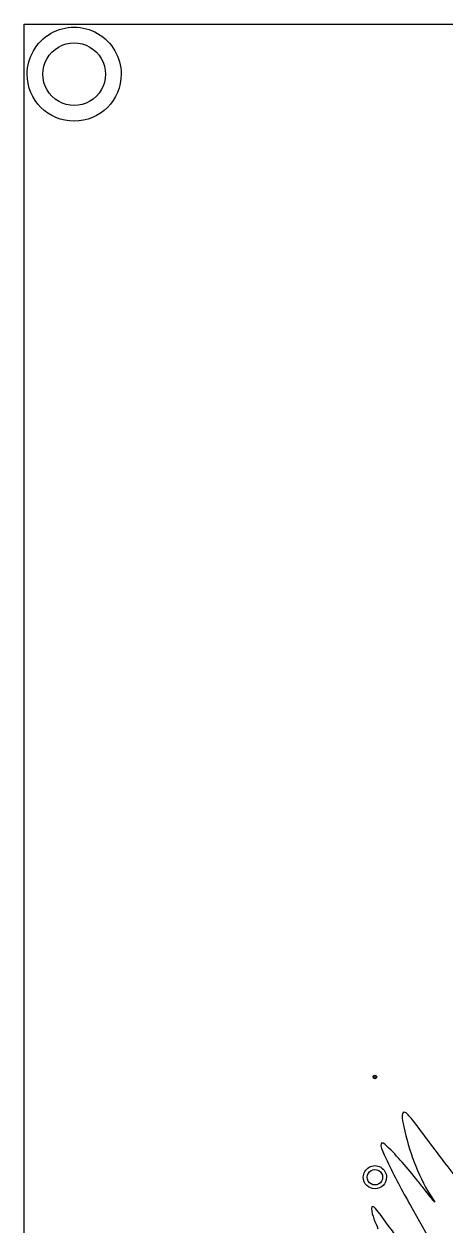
# Model space of a CAD drawing. Extents: x 9 to 391, y 39 to 560.
# Drawn here: x 9.4 to 76.7, y 368.2 to 560 of the extents above; entities that cross this region are included whole.
import ezdxf

# ---------------------------------------------------------------- set-up
doc = ezdxf.new("R2010")
doc.units = 0
doc.layers.add('Capa_1', color=7, linetype='CONTINUOUS')
doc.layers.add('Capa_2', color=7, linetype='CONTINUOUS')

msp = doc.modelspace()

# ---------------------------------------------------------------- linework, layer by layer
at = {"layer": 'Capa_1', "color": 7}
msp.add_lwpolyline([(9.38403, 559.9909), (390.61597, 559.9909), (390.61597, 40.0091), (9.38403, 40.0091)], close=True, dxfattribs=at)
for points in [[(70.21039, 386.34432), (69.28674, 386.67449), (69.95174, 384.28631), (70.00126, 384.04511)], [(70.80476, 385.81514), (70.64791, 385.98298), (70.43603, 386.26361), (70.21039, 386.34432)], [(72.29985, 383.96165), (71.82105, 384.59079), (71.34685, 385.23736), (70.80476, 385.81514)], [(70.00126, 384.04511), (70.79009, 380.24734), (72.18245, 376.47342), (74.21045, 373.1608)], [(76.56774, 378.30581), (75.14511, 380.19048), (73.72982, 382.08249), (72.29985, 383.96165)], [(66.51304, 381.47078), (65.87464, 381.34421), (67.20097, 378.86342), (67.32112, 378.61029)], [(67.30736, 380.93885), (67.16977, 381.05984), (66.74968, 381.51754), (66.51304, 381.47078)], [(69.7206, 378.38835), (68.95655, 379.26694), (68.18423, 380.16847), (67.30736, 380.93885)], [(67.32112, 378.61029), (68.4649, 376.18911), (69.7527, 373.82662), (71.04875, 371.48339)], [(72.23839, 375.39031), (71.41563, 376.4028), (70.57729, 377.40337), (69.7206, 378.38835)], [(84.20369, 367.94608), (81.73358, 371.45588), (79.1525, 374.88038), (76.56774, 378.30581)], [(73.53169, 373.79453), (73.10426, 374.3292), (72.67041, 374.85838), (72.23839, 375.39031)], [(74.37739, 372.72792), (74.09579, 373.08376), (73.81512, 373.44051), (73.53169, 373.79453)], [(74.21045, 373.1608), (74.45076, 372.76827), (74.703, 372.38216), (74.95616, 371.9979)], [(74.95616, 371.9979), (74.8433, 371.9979), (74.45168, 372.63438), (74.37739, 372.72792)], [(66.20209, 370.08755), (66.04434, 370.29298), (64.8556, 372.01348), (64.85651, 370.98265)], [(64.85651, 370.98265), (64.85743, 369.95089), (65.51968, 368.71371), (65.87739, 367.77275)], [(71.04875, 371.48339), (73.57756, 366.91158), (76.18066, 362.38011), (78.74525, 357.82848)], [(76.03574, 355.32383), (72.83001, 360.24691), (69.79306, 365.42677), (66.20209, 370.08755)]]:
    msp.add_open_spline(points, degree=3, dxfattribs=at)
at = {"layer": 'Capa_2', "color": 5}
for points in [[(22.38403, 551.990904)], [(65.580108, 391.990905)], [(66.619324, 375.99091)]]:
    msp.add_lwpolyline(points, close=True, dxfattribs=at)
at = {"layer": 'Capa_2', "color": 7}
for points in [[(24.88403, 551.990904)], [(65.678147, 391.990905)], [(67.236971, 375.99091)]]:
    msp.add_lwpolyline(points, close=True, dxfattribs=at)
for points in [[(9.88403, 551.990904), (9.88403, 554.670396), (11.313522, 557.146349), (13.63403, 558.486095)], [(13.63403, 558.486095), (15.954538, 559.825841), (18.813522, 559.825841), (21.13403, 558.486095)], [(21.13403, 558.486095), (23.454538, 557.146349), (24.88403, 554.670396), (24.88403, 551.990904)], [(17.38403, 544.490904), (13.241894, 544.490904), (9.88403, 547.848769), (9.88403, 551.990904)], [(24.88403, 551.990904), (24.88403, 547.848769), (21.526165, 544.490904), (17.38403, 544.490904)], [(65.089912, 391.990905), (65.089912, 392.095983), (65.14597, 392.193079), (65.236971, 392.245618)], [(65.38403, 391.696787), (65.221593, 391.696787), (65.089912, 391.828468), (65.089912, 391.990905)], [(65.236971, 392.245618), (65.327971, 392.298157), (65.440088, 392.298157), (65.531088, 392.245618)], [(65.678147, 391.990905), (65.678147, 391.828468), (65.546466, 391.696787), (65.38403, 391.696787)], [(65.531088, 392.245618), (65.622089, 392.193079), (65.678147, 392.095983), (65.678147, 391.990905)], [(64.457559, 377.595604), (65.030861, 377.9266), (65.737198, 377.9266), (66.3105, 377.595604)], [(63.531089, 375.99091), (63.531089, 376.652902), (63.884257, 377.264608), (64.457559, 377.595604)], [(65.38403, 374.137969), (64.360679, 374.137969), (63.531089, 374.967559), (63.531089, 375.99091)], [(67.236971, 375.99091), (67.236971, 374.967559), (66.407381, 374.137969), (65.38403, 374.137969)], [(66.3105, 377.595604), (66.883802, 377.264608), (67.236971, 376.652902), (67.236971, 375.99091)]]:
    msp.add_open_spline(points, degree=3, dxfattribs=at)
at = {"layer": 'Capa_2', "color": 5}
for points in [[(12.38403, 551.990904), (12.38403, 553.777232), (13.337024, 555.427867), (14.88403, 556.321031)], [(14.88403, 556.321031), (16.431035, 557.214195), (18.337024, 557.214195), (19.88403, 556.321031)], [(19.88403, 556.321031), (21.431035, 555.427867), (22.38403, 553.777232), (22.38403, 551.990904)], [(14.88403, 547.660777), (13.337024, 548.553941), (12.38403, 550.204576), (12.38403, 551.990904)], [(22.38403, 551.990904), (22.38403, 550.204576), (21.431035, 548.553941), (19.88403, 547.660777)], [(19.88403, 547.660777), (18.337024, 546.767613), (16.431035, 546.767613), (14.88403, 547.660777)], [(65.187951, 391.990905), (65.187951, 392.060957), (65.225323, 392.125688), (65.28599, 392.160714)], [(65.28599, 391.821096), (65.225323, 391.856122), (65.187951, 391.920853), (65.187951, 391.990905)], [(65.28599, 392.160714), (65.346657, 392.19574), (65.421402, 392.19574), (65.482069, 392.160714)], [(65.482069, 391.821096), (65.421402, 391.78607), (65.346657, 391.78607), (65.28599, 391.821096)], [(65.482069, 392.160714), (65.542736, 392.125688), (65.580108, 392.060957), (65.580108, 391.990905)], [(65.580108, 391.990905), (65.580108, 391.920853), (65.542736, 391.856122), (65.482069, 391.821096)], [(64.148736, 375.99091), (64.148736, 376.432238), (64.384181, 376.840042), (64.766383, 377.060706)], [(64.766383, 374.921114), (64.384181, 375.141778), (64.148736, 375.549582), (64.148736, 375.99091)], [(64.766383, 377.060706), (65.148584, 377.28137), (65.619475, 377.28137), (66.001677, 377.060706)], [(66.001677, 377.060706), (66.383878, 376.840042), (66.619324, 376.432238), (66.619324, 375.99091)], [(66.619324, 375.99091), (66.619324, 375.549582), (66.383878, 375.141778), (66.001677, 374.921114)], [(66.001677, 374.921114), (65.619475, 374.70045), (65.148584, 374.70045), (64.766383, 374.921114)]]:
    msp.add_open_spline(points, degree=3, dxfattribs=at)

doc.saveas('drawing.dxf')
